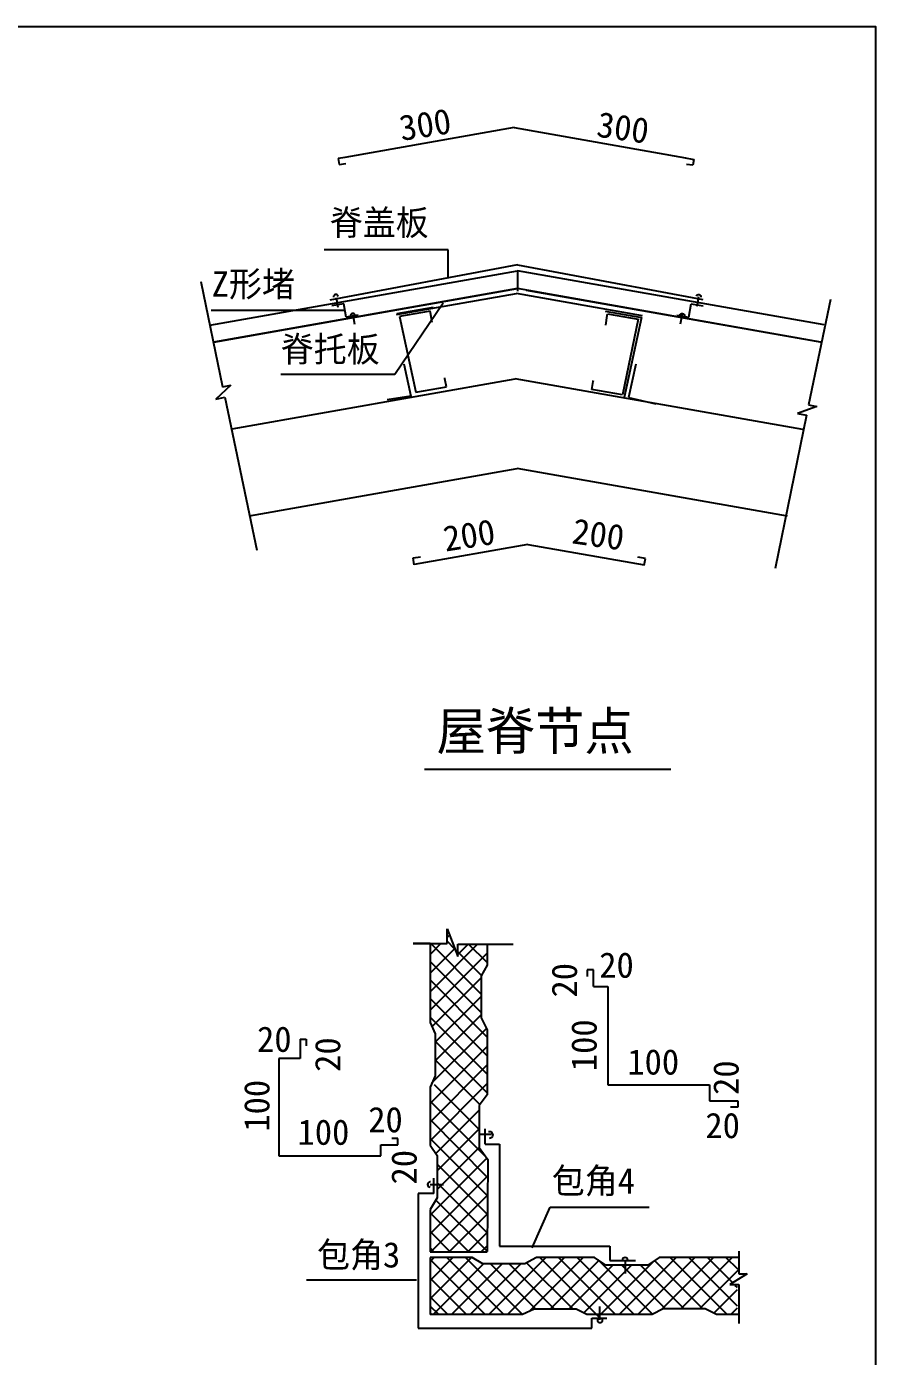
# Model space of a CAD drawing. Header units: metres. Extents: x 1038 to 1242, y 480 to 684.
# Drawn here: x 1169.3 to 1241.9, y 570.7 to 684.3 of the extents above; entities that cross this region are included whole.
import ezdxf

# ---------------------------------------------------------------- set-up
doc = ezdxf.new("R2010")
doc.units = ezdxf.units.M
doc.layers.add('2', color=1, linetype='Continuous')
doc.layers.add('5', color=7, linetype='Continuous')

msp = doc.modelspace()

# ---------------------------------------------------------------- linework, layer by layer
for p, q in [((1211, 675.64), (1196.54, 673.09)), ((1211, 675.64), (1225.63, 673.06)), ((1196.55, 673.08), (1195.96, 672.98)), ((1195.96, 672.98), (1196.04, 672.48)), ((1196.04, 672.48), (1196.63, 672.57)), ((1225.48, 673.08), (1226.35, 672.92)), ((1226.26, 672.42), (1225.74, 672.49)), ((1226.35, 672.92), (1226.26, 672.42)), ((1205.35, 665.2), (1194.76, 665.2)), ((1205.35, 662.78), (1205.35, 665.2)), ((1185, 658.76), (1211.29, 663.4)), ((1211.29, 663.9), (1195.26, 660.88)), ((1211.29, 663.9), (1227.13, 660.94)), ((1211.29, 663.4), (1211.29, 661.65)), ((1237.48, 658.78), (1211.29, 663.4)), ((1211.29, 661.88), (1185.3, 657.3)), ((1185.34, 657.31), (1211.29, 661.88)), ((1195.78, 661.13), (1195.92, 660.3)), ((1200.95, 659.67), (1211.19, 661.47)), ((1221.97, 659.54), (1211.19, 661.47)), ((1237.22, 657.31), (1211.29, 661.88)), ((1212.03, 661.75), (1237.28, 657.3)), ((1226.76, 661.18), (1226.62, 660.35)), ((1196.46, 660.01), (1185.11, 660.01)), ((1196.45, 660.59), (1195.42, 660.41)), ((1196.65, 659.44), (1196.45, 660.59)), ((1204.93, 660.64), (1200.8, 654.54)), ((1204.07, 660.27), (1200.97, 659.73)), ((1225.93, 659.44), (1226.12, 660.59)), ((1226.12, 660.59), (1227.16, 660.41)), ((1197.68, 659.61), (1196.65, 659.44)), ((1197.22, 659.68), (1197.37, 658.85)), ((1203.82, 659.95), (1201.21, 659.49)), ((1201.21, 659.49), (1202.6, 653.04)), ((1203.85, 659.82), (1203.82, 659.95)), ((1203.99, 658.98), (1203.85, 659.82)), ((1218.77, 659.94), (1221.87, 659.4)), ((1218.82, 658.75), (1218.96, 659.58)), ((1218.96, 659.58), (1218.99, 659.72)), ((1218.99, 659.72), (1221.6, 659.27)), ((1221.6, 659.27), (1220.25, 652.81)), ((1221.87, 659.4), (1220.41, 652.59)), ((1224.89, 659.61), (1225.93, 659.44)), ((1225.35, 659.68), (1225.2, 658.85)), ((1200.8, 654.54), (1191.06, 654.54)), ((1186.9, 649.91), (1211.09, 654.18)), ((1202.6, 653.04), (1205.21, 653.5)), ((1205.09, 654.17), (1205.07, 654.27)), ((1205.21, 653.5), (1205.09, 654.17)), ((1235.66, 649.85), (1211.09, 654.18)), ((1217.64, 653.26), (1217.76, 653.93)), ((1220.25, 652.81), (1217.64, 653.26)), ((1217.76, 653.93), (1217.78, 654.03)), ((1188.39, 642.47), (1211.26, 646.51)), ((1234.35, 642.43), (1211.26, 646.51)), ((1212.16, 640.02), (1202.46, 638.31)), ((1212.16, 640.02), (1222.1, 638.27)), ((1202.38, 638.88), (1202.99, 638.96)), ((1202.46, 638.29), (1202.38, 638.88)), ((1222.22, 638.82), (1221.56, 638.94)), ((1222.11, 638.24), (1222.22, 638.82)), ((1203.33, 620.84), (1224.39, 620.84)), ((1205.27, 605.93), (1205.27, 607.19)), ((1205.27, 607.19), (1206.19, 604.83)), ((1205.27, 606.46), (1205.47, 606.66)), ((1203.81, 605.93), (1202.37, 605.93)), ((1202.37, 605.93), (1205.27, 605.93)), ((1203.81, 605), (1204.73, 605.93)), ((1203.81, 605.93), (1203.81, 599.18)), ((1203.81, 601.82), (1207.87, 605.88)), ((1203.81, 603.41), (1205.92, 605.52)), ((1208.18, 601.62), (1203.88, 605.93)), ((1205.94, 605.46), (1205.27, 606.13)), ((1206.19, 604.83), (1206.19, 605.88)), ((1206.19, 605.88), (1210.92, 605.88)), ((1206.19, 604.99), (1207.07, 605.88)), ((1206.19, 605.79), (1206.28, 605.88)), ((1208.68, 604.3), (1207.11, 605.88)), ((1208.68, 605.88), (1208.68, 604.08)), ((1203.81, 600.23), (1208.68, 605.1)), ((1208.18, 600.03), (1203.81, 604.41)), ((1208.2, 603.2), (1206.19, 605.21)), ((1208.68, 604.08), (1208.18, 603.18)), ((1217.77, 603.7), (1217.23, 603.7)), ((1217.23, 603.7), (1217.23, 603.11)), ((1217.77, 602.27), (1217.77, 603.7)), ((1208.68, 597.94), (1203.81, 602.82)), ((1203.98, 598.81), (1208.18, 603.01)), ((1208.18, 603.18), (1208.18, 599.58)), ((1217.77, 602.27), (1219, 602.27)), ((1219, 602.27), (1219, 593.86)), ((1208.68, 596.35), (1203.81, 601.23)), ((1204.26, 597.5), (1208.18, 601.42)), ((1204.26, 595.9), (1208.18, 599.83)), ((1208.68, 594.76), (1203.81, 599.64)), ((1203.81, 599.18), (1203.81, 599.18)), ((1203.81, 599.18), (1204.26, 598.22)), ((1203.98, 594.04), (1208.63, 598.68)), ((1208.18, 599.58), (1208.68, 598.57)), ((1192.71, 597.75), (1192.71, 596.1)), ((1192.71, 597.75), (1193.23, 597.75)), ((1193.23, 597.75), (1193.23, 597.2)), ((1204.26, 598.22), (1204.26, 594.62)), ((1208.68, 593.17), (1204.26, 597.59)), ((1208.68, 598.57), (1208.68, 593)), ((1203.81, 592.27), (1208.68, 597.15)), ((1192.71, 596.1), (1190.9, 596.1)), ((1190.9, 596.1), (1190.9, 591.73)), ((1203.81, 590.68), (1208.68, 595.56)), ((1208.07, 592.19), (1204.26, 596)), ((1204.26, 594.62), (1203.81, 593.67)), ((1203.81, 589.09), (1208.68, 593.97)), ((1203.81, 593.67), (1203.81, 588.72)), ((1208.01, 590.05), (1204.19, 593.87)), ((1208.68, 593), (1208.01, 592.1)), ((1219, 593.86), (1227.69, 593.86)), ((1227.69, 593.86), (1227.69, 592.49)), ((1208.61, 587.67), (1203.81, 592.48)), ((1208.01, 592.1), (1208.01, 588.5)), ((1227.69, 592.49), (1230.11, 592.49)), ((1230.11, 591.95), (1229.48, 591.95)), ((1230.11, 592.49), (1230.11, 591.95)), ((1190.9, 591.73), (1190.9, 587.79)), ((1208.73, 585.96), (1203.81, 590.89)), ((1204.3, 587.99), (1208.01, 591.7)), ((1204.42, 586.52), (1208.01, 590.11)), ((1209.06, 589.63), (1207.98, 589.63)), ((1208.52, 588.8), (1208.52, 590.1)), ((1199.62, 587.79), (1199.62, 588.75)), ((1199.62, 588.75), (1201.06, 588.75)), ((1201.06, 589.29), (1200.55, 589.29)), ((1201.06, 588.75), (1201.06, 589.29)), ((1208.72, 584.38), (1203.81, 589.29)), ((1203.81, 588.72), (1204.42, 587.82)), ((1204.42, 584.93), (1208.01, 588.52)), ((1208.01, 588.5), (1208.01, 588.5)), ((1208.01, 588.5), (1208.74, 587.49)), ((1208.52, 588.8), (1209.75, 588.8)), ((1209.75, 588.8), (1209.75, 580.08)), ((1190.9, 587.79), (1199.62, 587.79)), ((1203.81, 582.72), (1208.67, 587.59)), ((1204.42, 587.82), (1204.42, 584.22)), ((1208.74, 587.49), (1208.68, 579.62)), ((1208.71, 582.8), (1204.42, 587.09)), ((1203.81, 581.13), (1208.73, 586.06)), ((1203.82, 585.36), (1204.97, 585.36)), ((1204.15, 584.58), (1204.15, 585.89)), ((1208.7, 581.22), (1204.42, 585.49)), ((1204.15, 584.58), (1202.8, 584.58)), ((1202.8, 584.58), (1202.8, 576.62)), ((1204.42, 584.22), (1203.81, 583.21)), ((1203.87, 579.61), (1208.72, 584.45)), ((1208.68, 579.64), (1204.3, 584.02)), ((1203.81, 583.21), (1203.81, 579.61)), ((1207.13, 579.61), (1203.81, 582.93)), ((1205.46, 579.61), (1208.71, 582.85)), ((1212.53, 579.94), (1214.08, 583.42)), ((1214.08, 583.42), (1222.53, 583.42)), ((1205.54, 579.61), (1203.81, 581.34)), ((1207.05, 579.61), (1208.7, 581.25)), ((1204.15, 579.61), (1203.81, 579.95)), ((1203.95, 579.61), (1203.81, 579.75)), ((1203.81, 579.61), (1208.68, 579.61)), ((1208.17, 579.61), (1208.68, 580.12)), ((1208.65, 579.61), (1208.68, 579.65)), ((1209.75, 580.08), (1219.18, 580.08)), ((1219.18, 580.08), (1219.18, 578.86)), ((1203.81, 575.57), (1207.35, 579.11)), ((1203.81, 577.16), (1205.76, 579.11)), ((1203.81, 578.75), (1204.17, 579.11)), ((1207.41, 579.11), (1203.81, 579.11)), ((1203.81, 579.11), (1203.81, 574.23)), ((1208.53, 574.23), (1203.81, 578.95)), ((1204.07, 574.23), (1208.39, 578.56)), ((1210.12, 574.23), (1205.24, 579.11)), ((1205.66, 574.23), (1209.98, 578.56)), ((1211.7, 574.24), (1206.83, 579.11)), ((1207.25, 574.23), (1211.57, 578.56)), ((1208.32, 578.56), (1207.41, 579.11)), ((1211.92, 578.56), (1208.32, 578.56)), ((1208.84, 574.23), (1213.72, 579.11)), ((1212.85, 574.69), (1208.98, 578.56)), ((1210.43, 574.23), (1215.31, 579.11)), ((1214.44, 574.69), (1210.57, 578.56)), ((1212.92, 579.11), (1211.92, 578.56)), ((1216.03, 574.69), (1212.07, 578.64)), ((1212.29, 574.5), (1216.9, 579.11)), ((1217.87, 579.11), (1212.92, 579.11)), ((1218.33, 573.97), (1213.19, 579.11)), ((1214.07, 574.69), (1218.24, 578.86)), ((1219.66, 574.23), (1214.79, 579.11)), ((1215.66, 574.69), (1219.43, 578.46)), ((1221.25, 574.23), (1216.38, 579.11)), ((1216.93, 574.37), (1221.02, 578.46)), ((1218.83, 578.46), (1217.87, 579.11)), ((1222.82, 574.26), (1218.18, 578.9)), ((1218.33, 574.18), (1223, 578.85)), ((1222.43, 578.46), (1218.83, 578.46)), ((1219.18, 578.86), (1221.36, 578.86)), ((1219.98, 574.23), (1224.85, 579.11)), ((1223.93, 574.74), (1220.21, 578.46)), ((1220.48, 578.89), (1220.48, 577.74)), ((1221.57, 574.23), (1226.44, 579.11)), ((1225.52, 574.74), (1221.8, 578.46)), ((1223.38, 579.11), (1222.43, 578.46)), ((1227.11, 574.74), (1223, 578.85)), ((1230.19, 579.11), (1223.38, 579.11)), ((1223.38, 579.11), (1223.38, 579.11)), ((1223.59, 574.66), (1228.04, 579.11)), ((1229.21, 574.23), (1224.33, 579.11)), ((1225.25, 574.74), (1229.63, 579.11)), ((1230.08, 574.95), (1225.92, 579.11)), ((1229.65, 576.97), (1227.51, 579.11)), ((1230.13, 578.08), (1229.1, 579.11)), ((1200.26, 577.17), (1193.27, 577.17)), ((1202.66, 577.17), (1200.26, 577.17)), ((1206.93, 574.23), (1203.81, 577.36)), ((1226.84, 574.74), (1230.13, 578.02)), ((1202.8, 576.62), (1202.8, 573.07)), ((1228.05, 574.36), (1230.08, 576.39)), ((1230.08, 576.54), (1229.89, 576.73)), ((1205.34, 574.23), (1203.81, 575.76)), ((1204.55, 574.23), (1203.81, 574.97)), ((1229.52, 574.23), (1230.08, 574.8)), ((1211.7, 574.23), (1203.82, 574.23)), ((1212.7, 574.69), (1211.7, 574.23)), ((1216.3, 574.69), (1212.7, 574.69)), ((1212.7, 574.69), (1212.7, 574.69)), ((1217.21, 574.23), (1216.3, 574.69)), ((1222.78, 574.23), (1217.21, 574.23)), ((1217.63, 573.07), (1217.63, 573.93)), ((1217.63, 573.93), (1218.93, 573.93)), ((1223.73, 574.74), (1222.78, 574.23)), ((1227.33, 574.74), (1223.73, 574.74)), ((1228.28, 574.23), (1227.33, 574.74)), ((1230.18, 574.23), (1228.28, 574.23)), ((1202.8, 573.07), (1217.63, 573.07))]:
    msp.add_line(p, q)
msp.add_lwpolyline([(1038.15, 684.26), (1241.87, 684.26), (1241.87, 479.72), (1038.15, 479.72)], close=True)
for points in [[(1195.96, 661.21, 0.99), (1195.57, 661.15, 1)], [(1226.57, 661.22, -0.99), (1226.96, 661.15, -1)], [(1197.41, 659.59, 0.99), (1197.02, 659.52, 1)], [(1225.16, 659.59, -0.99), (1225.55, 659.52, -1)], [(1208.81, 589.88, -0.04), (1208.87, 589.89, -1), (1208.87, 589.29, -1)], [(1203.86, 585.57, 0.04), (1203.82, 585.57, 1), (1203.82, 585.12, 1)], [(1220.69, 578.86, 0.04), (1220.7, 578.89, 1), (1220.25, 578.89, 1)], [(1220.25, 578.89, 0.04), (1220.25, 578.86, 1)]]:
    msp.add_lwpolyline(points, format="xyb")
msp.add_lwpolyline([(1204.43, 586.06), (1204.43, 584.58)])
at = {"layer": '2'}
for p, q in [((1184.23, 662.48), (1186.09, 653.48)), ((1238.03, 660.95), (1236.16, 651.94)), ((1186.78, 653.62), (1185.51, 652.44)), ((1186.09, 653.48), (1186.78, 653.62)), ((1185.51, 652.44), (1186.27, 652.6)), ((1186.27, 652.6), (1189.01, 639.53)), ((1235.98, 651.06), (1233.31, 637.98)), ((1236.86, 651.8), (1235.22, 651.22)), ((1235.22, 651.22), (1235.98, 651.06)), ((1236.16, 651.94), (1236.86, 651.8)), ((1230.19, 579.64), (1230.19, 577.72)), ((1230.9, 577.72), (1229.42, 576.82)), ((1230.19, 577.72), (1230.9, 577.72)), ((1229.42, 576.82), (1230.19, 576.82)), ((1230.19, 576.82), (1230.19, 573.48)), ((1218.33, 573.78), (1218.33, 574.93)), ((1203.96, 574.23), (1203.81, 574.38))]:
    msp.add_line(p, q, dxfattribs=at)
for points in [[(1218.12, 573.82, 0.04), (1218.11, 573.78, 1), (1218.56, 573.78, 1)], [(1218.56, 573.78, 0.04), (1218.56, 573.82, 1)]]:
    msp.add_lwpolyline(points, format="xyb", dxfattribs=at)
at = {"layer": '5'}
for p, q in [((1201.58, 655.46), (1202.18, 652.7)), ((1221.4, 655.41), (1220.77, 652.59)), ((1202.18, 652.7), (1200.16, 652.37)), ((1220.77, 652.59), (1223.12, 652.03))]:
    msp.add_line(p, q, dxfattribs=at)

# ---------------------------------------------------------------- texts
for s, rotation, p in [('300', 8.86, (1201.37, 674.49)), ('300', 351.98, (1217.96, 674.87)), ('200', 8.86, (1205.13, 639.41)), ('200', 351.98, (1215.85, 640.13)), ('20', 90, (1216.37, 601.32)), ('100', 90, (1218.05, 595.03)), ('20', 90, (1196.14, 594.97)), ('20', 90, (1230.18, 593)), ('100', 90, (1190.09, 589.86)), ('20', 90, (1202.67, 585.35))]:
    msp.add_text(s, height=2.17, rotation=rotation).set_placement(p)
for s, height, p in [('脊盖板', 2.17, (1195.24, 666.43)), ('Z形堵', 2.17, (1185.15, 661.19)), ('脊托板', 2.17, (1191.05, 655.62)), ('屋脊节点', 3.24, (1204.37, 622.46)), ('20', 2.17, (1218.27, 603.01)), ('20', 2.17, (1189.03, 596.68)), ('100', 2.17, (1220.67, 594.74)), ('20', 2.17, (1198.53, 589.81)), ('100', 2.17, (1192.49, 588.74)), ('20', 2.17, (1227.34, 589.31)), ('包角4', 2.17, (1214.21, 584.58)), ('包角3', 2.17, (1194.15, 578.26))]:
    msp.add_text(s, height=height).set_placement(p)

doc.saveas('drawing.dxf')
